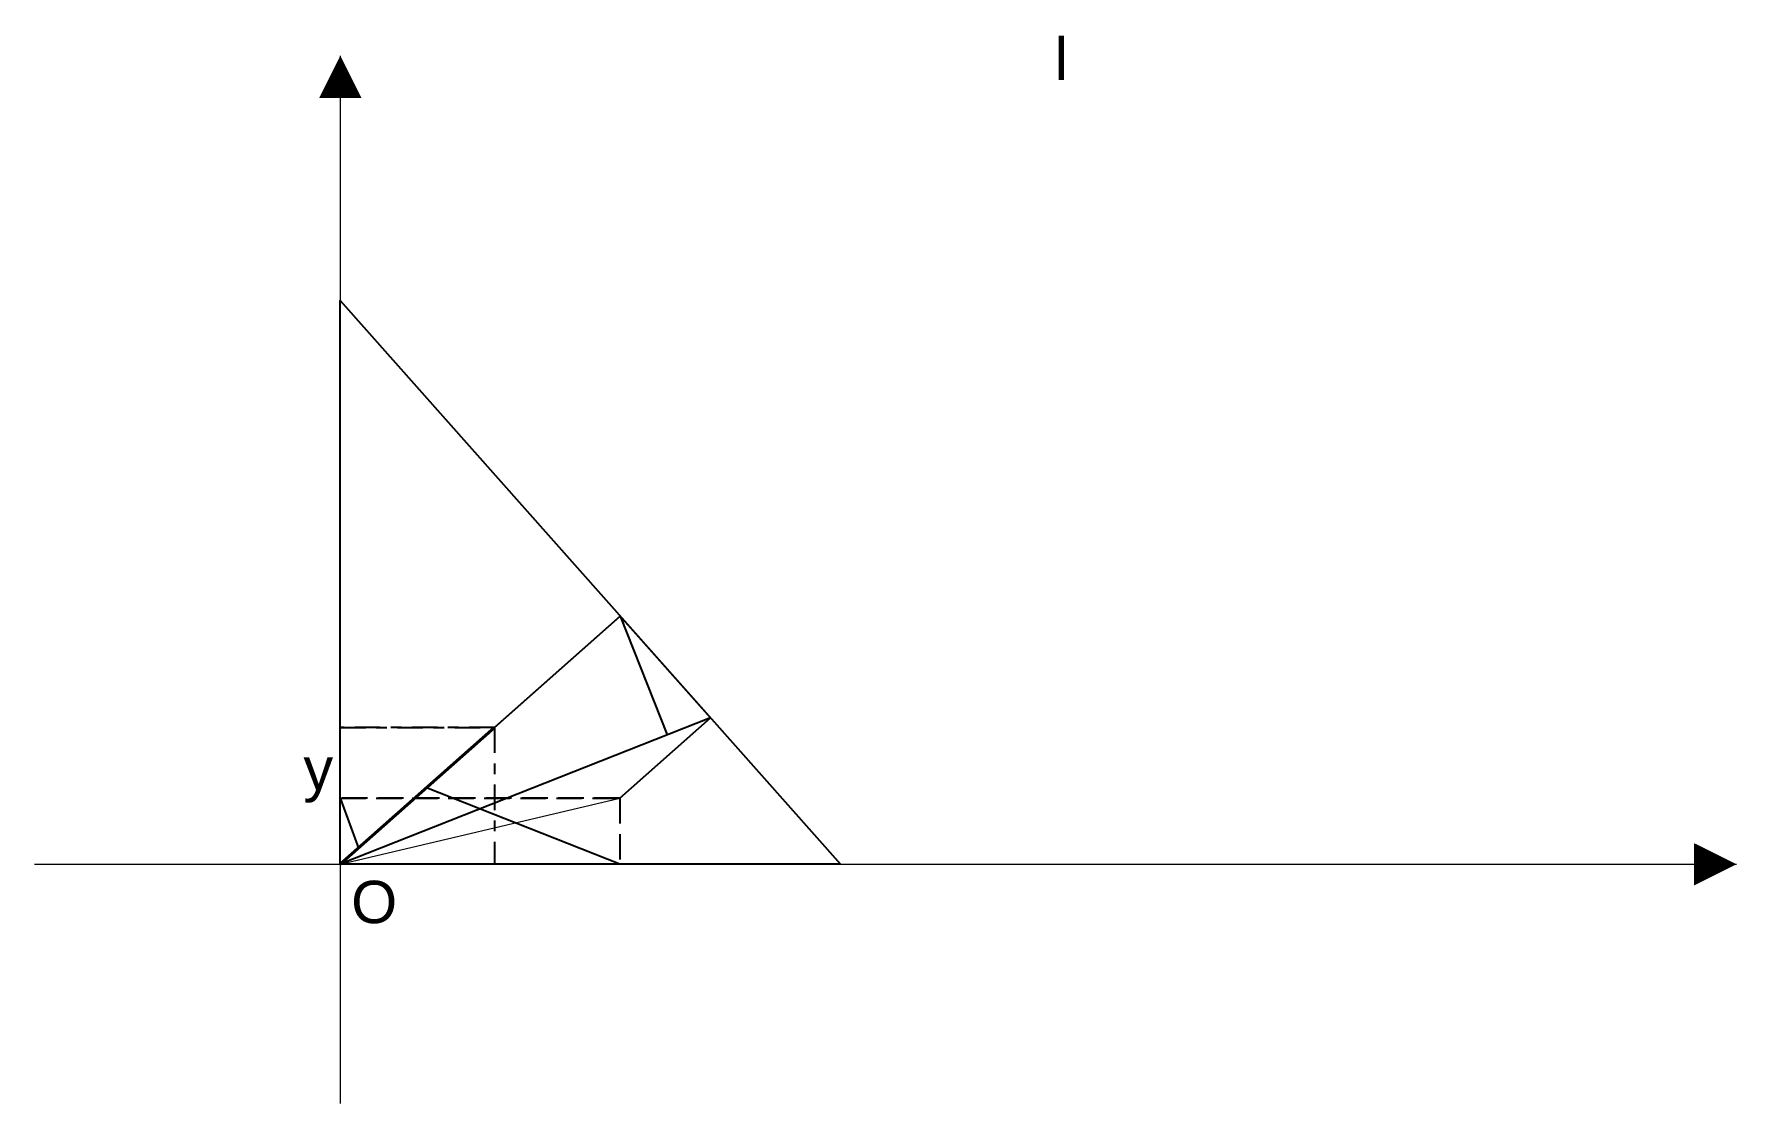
# Model space of a CAD drawing. Header units: inches. Extents: x 14.7 to 30.9, y 25.2 to 35.3.
import ezdxf

# ---------------------------------------------------------------- set-up
doc = ezdxf.new("R2010")
doc.units = ezdxf.units.IN
doc.header["$MEASUREMENT"] = 0
doc.linetypes.add('ACAD_ISO02W100', pattern=[15, 12, -3])
doc.linetypes.add('ACAD_ISO10W100', pattern=[18, 12, -3, 0, -3])
doc.styles.get("Standard").update_dxf_attribs({"font": 'Arial.ttf'})

msp = doc.modelspace()

# ---------------------------------------------------------------- linework, layer by layer
at = {"color": 3, "lineweight": 20}
msp.add_line((17.559, 35.099), (17.559, 25.205), dxfattribs=at)
for p, q in [((20.202, 29.808), (17.559, 27.464)), ((19.016, 28.756, 1.757), (20.202, 29.808)), ((21.054, 28.848), (20.202, 29.808)), ((20.202, 29.808), (20.646, 28.687)), ((21.054, 28.848), (17.559, 27.464)), ((20.197, 28.088, 1.269), (21.054, 28.848)), ((19.016, 28.756, 1.757), (17.559, 27.464, 3.915)), ((20.197, 27.464), (18.373, 28.186, 0.981)), ((17.559, 28.088), (17.73, 27.615, 0.206)), ((17.559, 27.464, 1.269), (18.031, 27.883, 0.57))]:
    msp.add_line(p, q)
at = {"color": 2, "lineweight": 40}
msp.add_line((17.559, 27.464), (19.016, 28.756, 1.757), dxfattribs=at)
at = {"color": 2, "linetype": 'ACAD_ISO10W100', "ltscale": 0.02}
for p, q in [((19.016, 28.756), (17.559, 28.756)), ((17.559, 28.756, 1.757), (17.559, 28.756)), ((17.559, 27.464, 1.757), (17.559, 28.756, 1.757)), ((17.559, 28.756, 1.757), (19.016, 28.756, 1.757)), ((19.016, 28.756, 1.757), (19.016, 28.756)), ((19.016, 28.756), (19.016, 27.464)), ((19.016, 28.756, 1.757), (19.016, 27.464, 1.757)), ((19.016, 27.464, 1.757), (17.559, 27.464, 1.757)), ((19.016, 27.464, 1.757), (19.016, 27.464))]:
    msp.add_line(p, q, dxfattribs=at)
at = {"color": 1, "linetype": 'ACAD_ISO02W100', "ltscale": 0.02}
for p, q in [((17.559, 28.088), (17.559, 28.088, 1.269)), ((20.197, 28.088, 1.269), (17.559, 28.088, 1.269)), ((17.559, 28.088), (20.197, 28.088)), ((17.559, 27.464, 1.269), (17.559, 28.088, 1.269)), ((20.197, 28.088, 1.269), (20.197, 27.464, 1.269)), ((20.197, 28.088), (20.197, 28.088, 1.269)), ((20.197, 28.088), (20.197, 27.464)), ((20.197, 27.464, 1.269), (17.559, 27.464, 1.269)), ((20.197, 27.464), (20.197, 27.464, 1.269))]:
    msp.add_line(p, q, dxfattribs=at)
at = {"color": 1, "lineweight": 15}
msp.add_line((17.559, 27.464), (20.197, 28.088, 1.269), dxfattribs=at)
at = {"color": 3, "linetype": 'Continuous', "lineweight": 20}
msp.add_line((14.672, 27.464), (30.738, 27.464), dxfattribs=at)
at = {"color": 80}
msp.add_line((17.559, 27.464), (17.559, 27.464, 5), dxfattribs=at)
at = {"color": 3, "lineweight": 35, "ltscale": 2}
for points in [[(17.559, 34.699, 0.4, 0, 0), (17.559, 35.099, 0, 0, 0)], [(30.338, 27.464, 0.4, 0, 0), (30.738, 27.464, 0, 0, 0)]]:
    msp.add_lwpolyline(points, format="xyseb", dxfattribs=at)
at = {"color": 2, "transparency": 33554539}
msp.add_3dface([(17.559, 27.464, 3.915), (17.559, 32.787), (22.281, 27.464)], dxfattribs=at)

# ---------------------------------------------------------------- texts
at = {"lineweight": 35, "ltscale": 2}
for s, p in [('l', (24.304, 34.868)), ('y', (17.212, 28.165)), ('O', (17.662, 26.908))]:
    msp.add_text(s, height=0.4, dxfattribs=at).set_placement(p)

doc.saveas('drawing.dxf')
